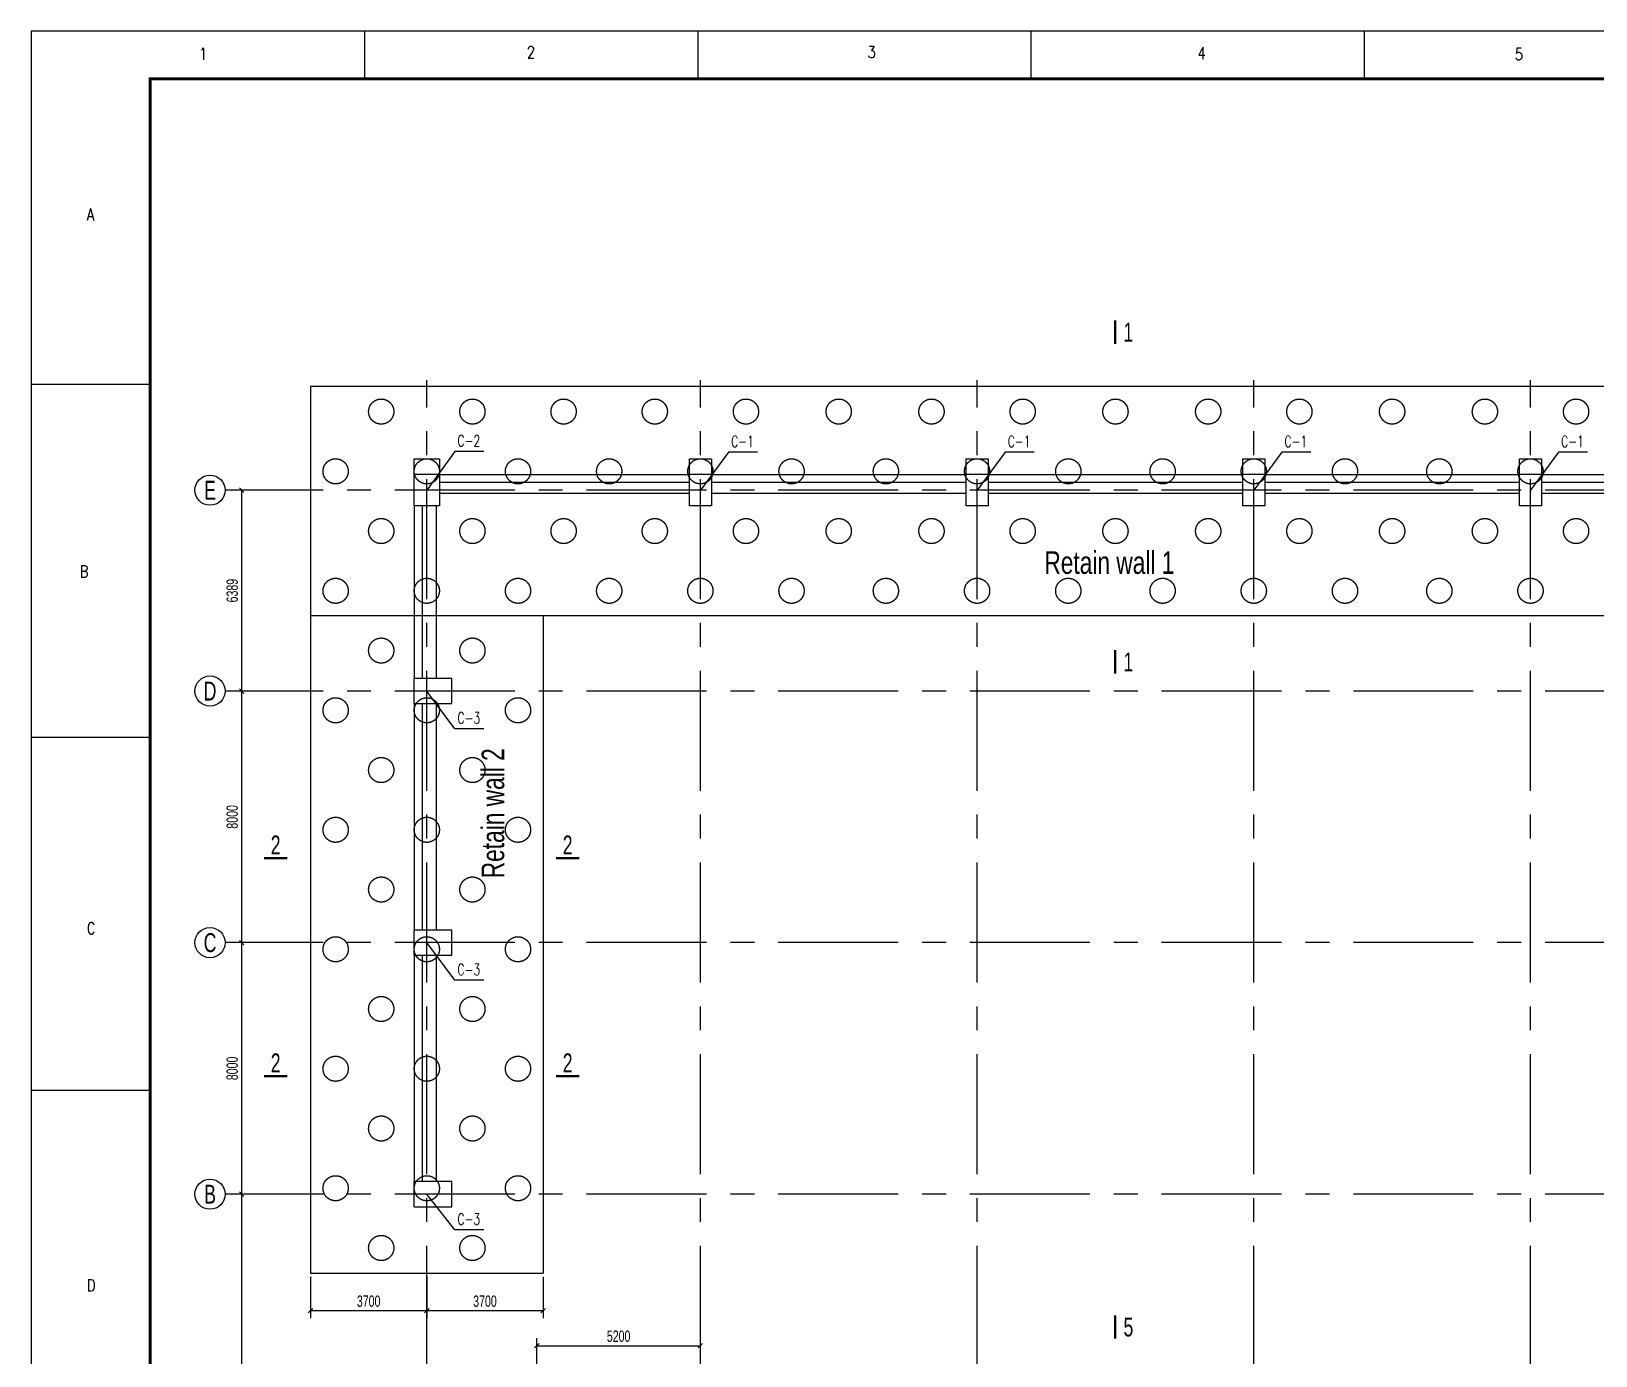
# Model space of a CAD drawing. Header units: millimetres. Extents: x -15901 to 146244, y -607033 to -56344.
# Drawn here: x -12705 to 28756, y -91444 to -56344 of the extents above; entities that cross this region are included whole.
import ezdxf
from ezdxf.enums import TextEntityAlignment as Align

# ---------------------------------------------------------------- set-up
doc = ezdxf.new("R2010")
doc.units = ezdxf.units.MM
doc.header["$LTSCALE"] = 2000
doc.linetypes.add('CENTER', pattern=[50.8, 31.75, -6.35, 6.35, -6.35])
doc.linetypes.add('HIDDEN', pattern=[9.525, 6.35, -3.175])
for name, color, linetype in [('4', 2, 'Continuous'), ('S_01_OUTL', 3, 'Continuous'), ('S_02_AXIS', 171, 'CENTER'), ('S_03_HIDD', 4, 'HIDDEN'), ('S_04_TEXT', 2, 'Continuous'), ('S_05_DIMS', 7, 'Continuous')]:
    doc.layers.add(name, color=color, linetype=linetype)
doc.styles.add('HZ', font='romans.shx', dxfattribs={"width": 0.7, "bigfont": 'hztxt.shx'})
doc.styles.add('KS', font='kstxt.shx', dxfattribs={"width": 0.7, "height": 300, "bigfont": 'kshz.shx'})
doc.styles.add('STANDA', font='romans.shx', dxfattribs={"width": 0.7, "bigfont": 'hztxt.shx'})
doc.dimstyles.new('KSDIM1.2', dxfattribs={"dimtxt": 300, "dimasz": 120, "dimexe": 200, "dimexo": 100, "dimgap": 100, "dimtad": 1, "dimdec": 0, "dimlfac": 1.2, "dimzin": 14, "dimdsep": 46, "dimtxsty": 'KS', "dimblk": 'ARCHTICK', "dimblk1": 'OBLIQUE', "dimblk2": 'OBLIQUE', "dimsah": 1, "dimcen": -900, "dimclrd": 7, "dimclre": 7, "dimclrt": 2, "dimazin": 3, "dimtfac": 1, "dimtdec": 0, "dimtix": 1, "dimtmove": 2, "dimatfit": 2, "dimfxl": 1, "dimtolj": 1, "dimtzin": 14, "dimlwd": -3, "dimlwe": -1, "dimarcsym": 0})

# ---------------------------------------------------------------- blocks, each defined once
blk = doc.blocks.new('_OBLIQUE')
at = {"color": 1}
blk.add_line((-0.5, -0.5), (0.5, 0.5), dxfattribs=at)
blk = doc.blocks.new('*D84')
at = {"layer": 'Defpoints', "color": 0}
for p in [(-7129, -87164), (-5306, -87164), (-5247, -104339)]:
    blk.add_point(p, dxfattribs=at)
at = {"layer": 'S_05_DIMS', "color": 7}
for p, q in [((-5406, -87164), (-7329, -87164)), ((-5347, -104339), (-7329, -104339))]:
    blk.add_line(p, q, dxfattribs=at)
at = {"layer": 'S_05_DIMS', "color": 7, "lineweight": -3}
blk.add_line((-7129, -104339), (-7129, -87164), dxfattribs=at)
at = {"layer": 'S_05_DIMS', "color": 7, "linetype": 'ByBlock', "lineweight": -3, "xscale": 120, "yscale": 120, "zscale": 120}
for p, rotation in [((-7129, -87164), 90), ((-7129, -104339), 270)]:
    blk.add_blockref('_OBLIQUE', p, dxfattribs=dict(at, rotation=rotation))
at = {"layer": 'S_05_DIMS', "color": 2, "insert": (-7379, -95751), "char_height": 300, "attachment_point": 5, "rotation": 90, "style": 'KS'}
blk.add_mtext('\\A1;20611', dxfattribs=at)
blk = doc.blocks.new('_ArchTick')
at = {"color": 0, "linetype": 'ByBlock', "const_width": 0.15}
blk.add_lwpolyline([(-0.5, -0.5), (0.5, 0.5)], dxfattribs=at)
blk = doc.blocks.new('*D85')
at = {"layer": 'Defpoints', "color": 0}
for p in [(-7129, -80497), (-5306, -80497), (-5306, -87164)]:
    blk.add_point(p, dxfattribs=at)
at = {"layer": 'S_05_DIMS', "color": 7}
for p, q in [((-5406, -80497), (-7329, -80497)), ((-5406, -87164), (-7329, -87164))]:
    blk.add_line(p, q, dxfattribs=at)
at = {"layer": 'S_05_DIMS', "color": 7, "lineweight": -3}
blk.add_line((-7129, -87164), (-7129, -80497), dxfattribs=at)
at = {"layer": 'S_05_DIMS', "color": 7, "linetype": 'ByBlock', "lineweight": -3, "xscale": 120, "yscale": 120, "zscale": 120}
for p, rotation in [((-7129, -80497), 90), ((-7129, -87164), 270)]:
    blk.add_blockref('_OBLIQUE', p, dxfattribs=dict(at, rotation=rotation))
at = {"layer": 'S_05_DIMS', "color": 2, "insert": (-7379, -83830), "char_height": 300, "attachment_point": 5, "rotation": 90, "style": 'KS'}
blk.add_mtext('\\A1;8000', dxfattribs=at)
blk = doc.blocks.new('*D86')
at = {"layer": 'Defpoints', "color": 0}
for p in [(-7129, -73830), (-5306, -73830), (-5306, -80497)]:
    blk.add_point(p, dxfattribs=at)
at = {"layer": 'S_05_DIMS', "color": 7}
for p, q in [((-5406, -73830), (-7329, -73830)), ((-5406, -80497), (-7329, -80497))]:
    blk.add_line(p, q, dxfattribs=at)
at = {"layer": 'S_05_DIMS', "color": 7, "lineweight": -3}
blk.add_line((-7129, -80497), (-7129, -73830), dxfattribs=at)
at = {"layer": 'S_05_DIMS', "color": 7, "linetype": 'ByBlock', "lineweight": -3, "xscale": 120, "yscale": 120, "zscale": 120}
for p, rotation in [((-7129, -73830), 90), ((-7129, -80497), 270)]:
    blk.add_blockref('_OBLIQUE', p, dxfattribs=dict(at, rotation=rotation))
at = {"layer": 'S_05_DIMS', "color": 2, "insert": (-7379, -77164), "char_height": 300, "attachment_point": 5, "rotation": 90, "style": 'KS'}
blk.add_mtext('\\A1;8000', dxfattribs=at)
blk = doc.blocks.new('*D87')
at = {"layer": 'Defpoints', "color": 0}
for p in [(-7129, -68506), (-5306, -68506), (-5306, -73830)]:
    blk.add_point(p, dxfattribs=at)
at = {"layer": 'S_05_DIMS', "color": 7}
for p, q in [((-5406, -68506), (-7329, -68506)), ((-5406, -73830), (-7329, -73830))]:
    blk.add_line(p, q, dxfattribs=at)
at = {"layer": 'S_05_DIMS', "color": 7, "lineweight": -3}
blk.add_line((-7129, -73830), (-7129, -68506), dxfattribs=at)
at = {"layer": 'S_05_DIMS', "color": 7, "linetype": 'ByBlock', "lineweight": -3, "xscale": 120, "yscale": 120, "zscale": 120}
for p, rotation in [((-7129, -68506), 90), ((-7129, -73830), 270)]:
    blk.add_blockref('_OBLIQUE', p, dxfattribs=dict(at, rotation=rotation))
at = {"layer": 'S_05_DIMS', "color": 2, "insert": (-7379, -71168), "char_height": 300, "attachment_point": 5, "rotation": 90, "style": 'KS'}
blk.add_mtext('\\A1;6389', dxfattribs=at)
blk = doc.blocks.new('A150')
for p, q in [((1013765, -243376), (887616, -243376)), ((887616, -243376), (887616, -302776)), ((894625, -243376), (894625, -244376)), ((901633, -243376), (901633, -244376)), ((908641, -243376), (908641, -244376)), ((915649, -243376), (915649, -244376)), ((887616, -250801), (890116, -250801)), ((887616, -258226), (890116, -258226)), ((887616, -265651), (890116, -265651))]:
    blk.add_line(p, q)
at = {"const_width": 60}
blk.add_lwpolyline([(1012766, -301776), (1012766, -244376), (890116, -244376), (890116, -301776)], close=True, dxfattribs=at)
at = {"style": 'STANDA', "width": 0.8}
for s, p in [('1', (891144, -243976)), ('2', (898039, -243941)), ('3', (905205, -243937)), ('4', (912146, -243962)), ('5', (918822, -243983)), ('A', (888784, -247354)), ('B', (888636, -254862)), ('C', (888784, -262370)), ('D', (888784, -269878))]:
    blk.add_text(s, height=250, dxfattribs=at).set_placement(p)
blk = doc.blocks.new('*D108')
at = {"layer": 'Defpoints', "color": 0}
for p in [(-5306, -89256), (-2222, -89256), (-2222, -90250)]:
    blk.add_point(p, dxfattribs=at)
at = {"layer": 'S_05_DIMS', "color": 7}
for p, q in [((-5306, -89356), (-5306, -90450)), ((-2222, -89356), (-2222, -90450))]:
    blk.add_line(p, q, dxfattribs=at)
at = {"layer": 'S_05_DIMS', "color": 7, "lineweight": -3}
blk.add_line((-5306, -90250), (-2222, -90250), dxfattribs=at)
at = {"layer": 'S_05_DIMS', "color": 7, "linetype": 'ByBlock', "lineweight": -3, "xscale": 120, "yscale": 120, "zscale": 120, "rotation": 180}
blk.add_blockref('_OBLIQUE', (-5306, -90250), dxfattribs=at)
at = {"layer": 'S_05_DIMS', "color": 7, "linetype": 'ByBlock', "lineweight": -3, "xscale": 120, "yscale": 120, "zscale": 120}
blk.add_blockref('_OBLIQUE', (-2222, -90250), dxfattribs=at)
at = {"layer": 'S_05_DIMS', "color": 2, "insert": (-3764, -90000), "char_height": 300, "attachment_point": 5, "style": 'KS'}
blk.add_mtext('\\A1;3700', dxfattribs=at)
blk = doc.blocks.new('*D109')
at = {"layer": 'Defpoints', "color": 0}
for p in [(-2222, -89256), (861, -89256), (861, -90250)]:
    blk.add_point(p, dxfattribs=at)
at = {"layer": 'S_05_DIMS', "color": 7}
for p, q in [((-2222, -89356), (-2222, -90450)), ((861, -89356), (861, -90450))]:
    blk.add_line(p, q, dxfattribs=at)
at = {"layer": 'S_05_DIMS', "color": 7, "lineweight": -3}
blk.add_line((-2222, -90250), (861, -90250), dxfattribs=at)
at = {"layer": 'S_05_DIMS', "color": 7, "linetype": 'ByBlock', "lineweight": -3, "xscale": 120, "yscale": 120, "zscale": 120, "rotation": 180}
blk.add_blockref('_OBLIQUE', (-2222, -90250), dxfattribs=at)
at = {"layer": 'S_05_DIMS', "color": 7, "linetype": 'ByBlock', "lineweight": -3, "xscale": 120, "yscale": 120, "zscale": 120}
blk.add_blockref('_OBLIQUE', (861, -90250), dxfattribs=at)
at = {"layer": 'S_05_DIMS', "color": 2, "insert": (-681, -90000), "char_height": 300, "attachment_point": 5, "style": 'KS'}
blk.add_mtext('\\A1;3700', dxfattribs=at)
blk = doc.blocks.new('*D116')
at = {"layer": 'Defpoints', "color": 0}
for p in [(5028, -91179), (694, -91923), (5028, -91923)]:
    blk.add_point(p, dxfattribs=at)
at = {"layer": 'S_05_DIMS', "color": 7}
for p, q in [((694, -91823), (694, -90979)), ((5028, -91823), (5028, -90979))]:
    blk.add_line(p, q, dxfattribs=at)
at = {"layer": 'S_05_DIMS', "color": 7, "lineweight": -3}
blk.add_line((694, -91179), (5028, -91179), dxfattribs=at)
at = {"layer": 'S_05_DIMS', "color": 7, "linetype": 'ByBlock', "lineweight": -3, "xscale": 120, "yscale": 120, "zscale": 120, "rotation": 180}
blk.add_blockref('_OBLIQUE', (694, -91179), dxfattribs=at)
at = {"layer": 'S_05_DIMS', "color": 7, "linetype": 'ByBlock', "lineweight": -3, "xscale": 120, "yscale": 120, "zscale": 120}
blk.add_blockref('_OBLIQUE', (5028, -91179), dxfattribs=at)
at = {"layer": 'S_05_DIMS', "color": 2, "insert": (2861, -90929), "char_height": 300, "attachment_point": 5, "style": 'KS'}
blk.add_mtext('\\A1;5200', dxfattribs=at)

msp = doc.modelspace()

# ---------------------------------------------------------------- linework, layer by layer
at = {"layer": 'S_01_OUTL'}
for p, q in [((140027.566, -65756.008), (-5305.768, -65756.008)), ((-5305.768, -65756.008), (-5305.768, -89256.008)), ((-2555.768, -67672.675), (-1889.101, -67672.675)), ((-2555.768, -68922.675), (-2555.768, -67672.675)), ((-1889.101, -67672.675), (-1889.101, -68922.675)), ((4735.899, -67672.675), (5319.232, -67672.675)), ((4735.899, -68922.675), (4735.899, -67672.675)), ((5319.232, -67672.675), (5319.232, -68922.675)), ((12069.232, -67672.675), (12652.566, -67672.675)), ((12069.232, -68922.675), (12069.232, -67672.675)), ((12652.566, -67672.675), (12652.566, -68922.675)), ((19402.566, -67672.675), (19985.899, -67672.675)), ((19402.566, -68922.675), (19402.566, -67672.675)), ((19985.899, -67672.675), (19985.899, -68922.675)), ((26735.899, -67672.675), (27319.232, -67672.675)), ((26735.899, -68922.675), (26735.899, -67672.675)), ((27319.232, -67672.675), (27319.232, -68922.675)), ((-1889.101, -68089.342), (4735.899, -68089.342)), ((-1889.101, -68297.675), (4735.899, -68297.675)), ((5319.232, -68089.342), (12069.232, -68089.342)), ((5319.232, -68297.675), (12069.232, -68297.675)), ((12652.566, -68089.342), (19402.566, -68089.342)), ((12652.566, -68297.675), (19402.566, -68297.675)), ((19985.899, -68089.342), (26735.899, -68089.342)), ((19985.899, -68297.675), (26735.899, -68297.675)), ((27319.232, -68089.342), (34069.232, -68089.342)), ((27319.232, -68297.675), (34069.232, -68297.675)), ((-1889.101, -68589.342), (4735.899, -68589.342)), ((5319.232, -68589.342), (12069.232, -68589.342)), ((12652.566, -68589.342), (19402.566, -68589.342)), ((19985.899, -68589.342), (26735.899, -68589.342)), ((27319.232, -68589.342), (34069.232, -68589.342)), ((-1889.101, -68922.675), (-2555.768, -68922.675)), ((-2555.768, -68922.675), (-2555.768, -73496.842)), ((-2347.434, -68922.675), (-2347.434, -73496.842)), ((-1972.434, -68922.675), (-1972.434, -73496.842)), ((5319.232, -68922.675), (4735.899, -68922.675)), ((12652.566, -68922.675), (12069.232, -68922.675)), ((19985.899, -68922.675), (19402.566, -68922.675)), ((27319.232, -68922.675), (26735.899, -68922.675)), ((860.899, -71839.743), (860.899, -89256.008)), ((82610.899, -71839.743), (860.899, -71839.743)), ((-1555.768, -73496.842), (-2555.768, -73496.842)), ((-2555.768, -74163.508), (-2555.768, -73496.842)), ((-1555.768, -74163.508), (-1555.768, -73496.842)), ((-2555.768, -74163.508), (-2555.768, -80163.508)), ((-2555.768, -74163.508), (-1555.768, -74163.508)), ((-2347.434, -74163.508), (-2347.434, -80163.508)), ((-1972.434, -74163.508), (-1972.434, -80163.508)), ((-1555.768, -80163.508), (-2555.768, -80163.508)), ((-2555.768, -80830.175), (-2555.768, -80163.508)), ((-1555.768, -80830.175), (-1555.768, -80163.508)), ((-2555.768, -80830.175), (-1555.768, -80830.175)), ((-2555.768, -80830.175), (-2555.768, -86830.175)), ((-2347.434, -80830.175), (-2347.434, -86830.175)), ((-1972.434, -80830.175), (-1972.434, -86830.175)), ((-1555.768, -86830.175), (-2555.768, -86830.175)), ((-2555.768, -87496.842), (-2555.768, -86830.175)), ((-1555.768, -87496.842), (-1555.768, -86830.175)), ((-2555.768, -87496.842), (-1555.768, -87496.842)), ((-5305.768, -89256.008), (860.899, -89256.008))]:
    msp.add_line(p, q, dxfattribs=at)
for points in [[(16021.021, -64005.306, 60, 60, 0), (16021.021, -64630.306, 0, 0, 0)], [(16021.021, -72745.5, 60, 60, 0), (16021.021, -73370.5, 0, 0, 0)], [(-6541.023, -78258.83, 60, 60, 0), (-5916.023, -78258.83, 0, 0, 0)], [(1197.69, -78258.83, 60, 60, 0), (1822.69, -78258.83, 0, 0, 0)], [(-6541.023, -84032.654, 60, 60, 0), (-5916.023, -84032.654, 0, 0, 0)], [(1197.69, -84032.654, 60, 60, 0), (1822.69, -84032.654, 0, 0, 0)], [(16021.021, -90370.418, 60, 60, 0), (16021.021, -90995.418, 0, 0, 0)]]:
    msp.add_lwpolyline(points, format="xyseb", dxfattribs=at)
for centre in [(-7967.631, -68506.008), (-7967.631, -73830.175), (-7967.631, -80496.842), (-7967.631, -87163.508)]:
    msp.add_circle(centre, 400, dxfattribs=at)
at = {"layer": 'S_02_AXIS', "ltscale": 0.05}
for p, q in [((-2222.434, -106950.224), (-2222.434, -65589.342)), ((5027.566, -106950.224), (5027.566, -65589.342)), ((12360.899, -106950.224), (12360.899, -65589.342)), ((19694.232, -106950.224), (19694.232, -65589.342)), ((27027.566, -106950.224), (27027.566, -65589.342)), ((142347.521, -68506.008), (-7567.631, -68506.008)), ((142347.521, -73830.175), (-7567.631, -73830.175)), ((142347.521, -80496.842), (-7567.631, -80496.842)), ((142347.521, -87163.508), (-7567.631, -87163.508))]:
    msp.add_line(p, q, dxfattribs=at)
at = {"layer": 'S_03_HIDD'}
msp.add_line((860.899, -71839.743), (-5305.768, -71839.743), dxfattribs=at)
for centre in [(-3430.768, -66422.675), (-1014.101, -66422.675), (1402.566, -66422.675), (3819.232, -66422.675), (6235.899, -66422.675), (8694.232, -66422.675), (11152.566, -66422.675), (13569.232, -66422.675), (16027.566, -66422.675), (18485.899, -66422.675), (20902.566, -66422.675), (23360.899, -66422.675), (25819.232, -66422.675), (28235.899, -66422.675), (-4639.101, -68006.008), (-2222.434, -68006.008), (194.232, -68006.008), (2610.899, -68006.008), (5027.566, -68006.008), (7444.232, -68006.008), (9944.232, -68006.008), (12360.899, -68006.008), (14777.566, -68006.008), (17277.566, -68006.008), (19694.232, -68006.008), (22110.899, -68006.008), (24610.899, -68006.008), (27027.566, -68006.008), (-3430.768, -69589.342), (-1014.101, -69589.342), (1402.566, -69589.342), (3819.232, -69589.342), (6235.899, -69589.342), (8694.232, -69589.342), (11152.566, -69589.342), (13569.232, -69589.342), (16027.566, -69589.342), (18485.899, -69589.342), (20902.566, -69589.342), (23360.899, -69589.342), (25819.232, -69589.342), (28235.899, -69589.342), (-4639.101, -71172.675), (-2222.434, -71172.675), (194.232, -71172.675), (2610.899, -71172.675), (5027.566, -71172.675), (7444.232, -71172.675), (9944.232, -71172.675), (12360.899, -71172.675), (14777.566, -71172.675), (17277.566, -71172.675), (19694.232, -71172.675), (22110.899, -71172.675), (24610.899, -71172.675), (27027.566, -71172.675), (-3430.768, -72756.008), (-1014.101, -72756.008), (-4639.101, -74339.342), (-2222.434, -74339.342), (194.232, -74339.342), (-3430.768, -75922.675), (-1014.101, -75922.675), (-4639.101, -77506.008), (-2222.434, -77506.008), (194.232, -77506.008), (-3430.768, -79089.342), (-1014.101, -79089.342), (-4639.101, -80672.675), (-2222.434, -80672.675), (194.232, -80672.675), (-3430.768, -82256.008), (-1014.101, -82256.008), (-4639.101, -83839.342), (-2222.434, -83839.342), (194.232, -83839.342), (-3430.768, -85422.675), (-1014.101, -85422.675), (-4639.101, -87006.008), (-2222.434, -87006.008), (194.232, -87006.008), (-3430.768, -88589.342), (-1014.101, -88589.342)]:
    msp.add_circle(centre, 333.333, dxfattribs=at)
at = {"layer": 'S_04_TEXT'}
for p, q in [((-1476.238, -67481.158), (-2222.434, -68506.008)), ((-711.125, -67481.158), (-1476.238, -67481.158)), ((5773.762, -67497.323), (5027.566, -68506.008)), ((6538.875, -67497.323), (5773.762, -67497.323)), ((13107.095, -67497.323), (12360.899, -68506.008)), ((13872.209, -67497.323), (13107.095, -67497.323)), ((20440.428, -67497.323), (19694.232, -68506.008)), ((21205.542, -67497.323), (20440.428, -67497.323)), ((27773.762, -67497.323), (27027.566, -68506.008)), ((28538.875, -67497.323), (27773.762, -67497.323)), ((-1889.101, -68089.342), (-2555.768, -68089.342)), ((5319.232, -68089.342), (4735.899, -68089.342)), ((12652.566, -68089.342), (12069.232, -68089.342)), ((19985.899, -68089.342), (19402.566, -68089.342)), ((27319.232, -68089.342), (26735.899, -68089.342)), ((-1476.238, -74826.566), (-2222.434, -73830.175)), ((-711.125, -74826.566), (-1476.238, -74826.566)), ((-1476.238, -81494.041), (-2222.434, -80496.842)), ((-711.125, -81494.041), (-1476.238, -81494.041)), ((-1476.238, -88108.978), (-2222.434, -87163.508)), ((-711.125, -88108.978), (-1476.238, -88108.978))]:
    msp.add_line(p, q, dxfattribs=at)

# ---------------------------------------------------------------- block references
at = {"xscale": 1.26, "yscale": 1.26, "zscale": 1.26}
msp.add_blockref('A150', (-1131100.998, 250310.032), dxfattribs=at)

# ---------------------------------------------------------------- texts
at = {"layer": '4', "style": 'KS', "width": 0.75}
msp.add_text('Retain wall 1', height=600, dxfattribs=at).set_placement((14144.273, -70724.271))
msp.add_text('Retain wall 2', height=600, rotation=90, dxfattribs=at).set_placement((-171.253, -78791.283))
at = {"layer": 'S_01_OUTL', "style": 'KS', "width": 0.7}
for s, p in [('1', (16371.021, -64317.806)), ('1', (16371.021, -73058)), ('2', (-6228.523, -77908.83)), ('2', (1510.19, -77908.83)), ('2', (-6228.523, -83682.654)), ('2', (1510.19, -83682.654)), ('5', (16371.021, -90682.918))]:
    msp.add_text(s, height=500, dxfattribs=at).set_placement(p, align=Align.MIDDLE_CENTER)
at = {"layer": 'S_04_TEXT', "style": 'HZ', "width": 0.7}
for s, p in [('C-2', (-1410.401, -67347.11)), ('C-1', (5839.599, -67363.275)), ('C-1', (13172.932, -67363.275)), ('C-1', (20506.265, -67363.275)), ('C-1', (27839.599, -67363.275)), ('C-3', (-1410.401, -74692.518)), ('C-3', (-1410.401, -81359.993)), ('C-3', (-1410.401, -87974.93))]:
    msp.add_text(s, height=300, dxfattribs=at).set_placement(p)
at = {"layer": 'S_04_TEXT', "style": 'KS', "width": 0.7}
for s, p in [('E', (-7967.631, -68506.008)), ('D', (-7967.631, -73830.175)), ('C', (-7967.631, -80496.842)), ('B', (-7967.631, -87163.508))]:
    msp.add_text(s, height=500, dxfattribs=at).set_placement(p, align=Align.MIDDLE_CENTER)

# ---------------------------------------------------------------- dimensions: what is measured, and where the dimension line sits
at = {"layer": 'S_05_DIMS'}
for base, p1, p2, picture, middle in [((-7128.998, -68506.008), (-5305.768, -73830.175), (-5305.768, -68506.008), '*D87', (-7378.998, -71168.092)), ((-7128.998, -73830.175), (-5305.768, -80496.842), (-5305.768, -73830.175), '*D86', (-7378.998, -77163.508)), ((-7128.998, -80496.842), (-5305.768, -87163.508), (-5305.768, -80496.842), '*D85', (-7378.998, -83830.175)), ((-7128.998, -87163.508), (-5246.643, -104339.342), (-5305.768, -87163.508), '*D84', (-7378.998, -95751.425))]:
    dim = msp.add_linear_dim(base=base, p1=p1, p2=p2, angle=90, dimstyle='KSDIM1.2', override={"dimlfac": 1.2}, dxfattribs=at)
    dim.commit()
    dim.dimension.update_dxf_attribs({"geometry": picture, "text_midpoint": middle})
for base, p1, p2, override, picture, middle in [((-2222.434, -90250.343), (-5305.768, -89256.008), (-2222.434, -89256.008), {"dimtxsty": 'KS'}, '*D108', (-3764.101, -90000.343)), ((860.899, -90250.343), (-2222.434, -89256.008), (860.899, -89256.008), {"dimlfac": 1.2}, '*D109', (-680.768, -90000.343)), ((5027.566, -91179.246), (694.232, -91922.675), (5027.566, -91922.675), {"dimlfac": 1.2, "dimzin": 8}, '*D116', (2860.899, -90929.246))]:
    dim = msp.add_linear_dim(base=base, p1=p1, p2=p2, dimstyle='KSDIM1.2', override=override, dxfattribs=at)
    dim.commit()
    dim.dimension.update_dxf_attribs({"geometry": picture, "text_midpoint": middle})

doc.saveas('drawing.dxf')
